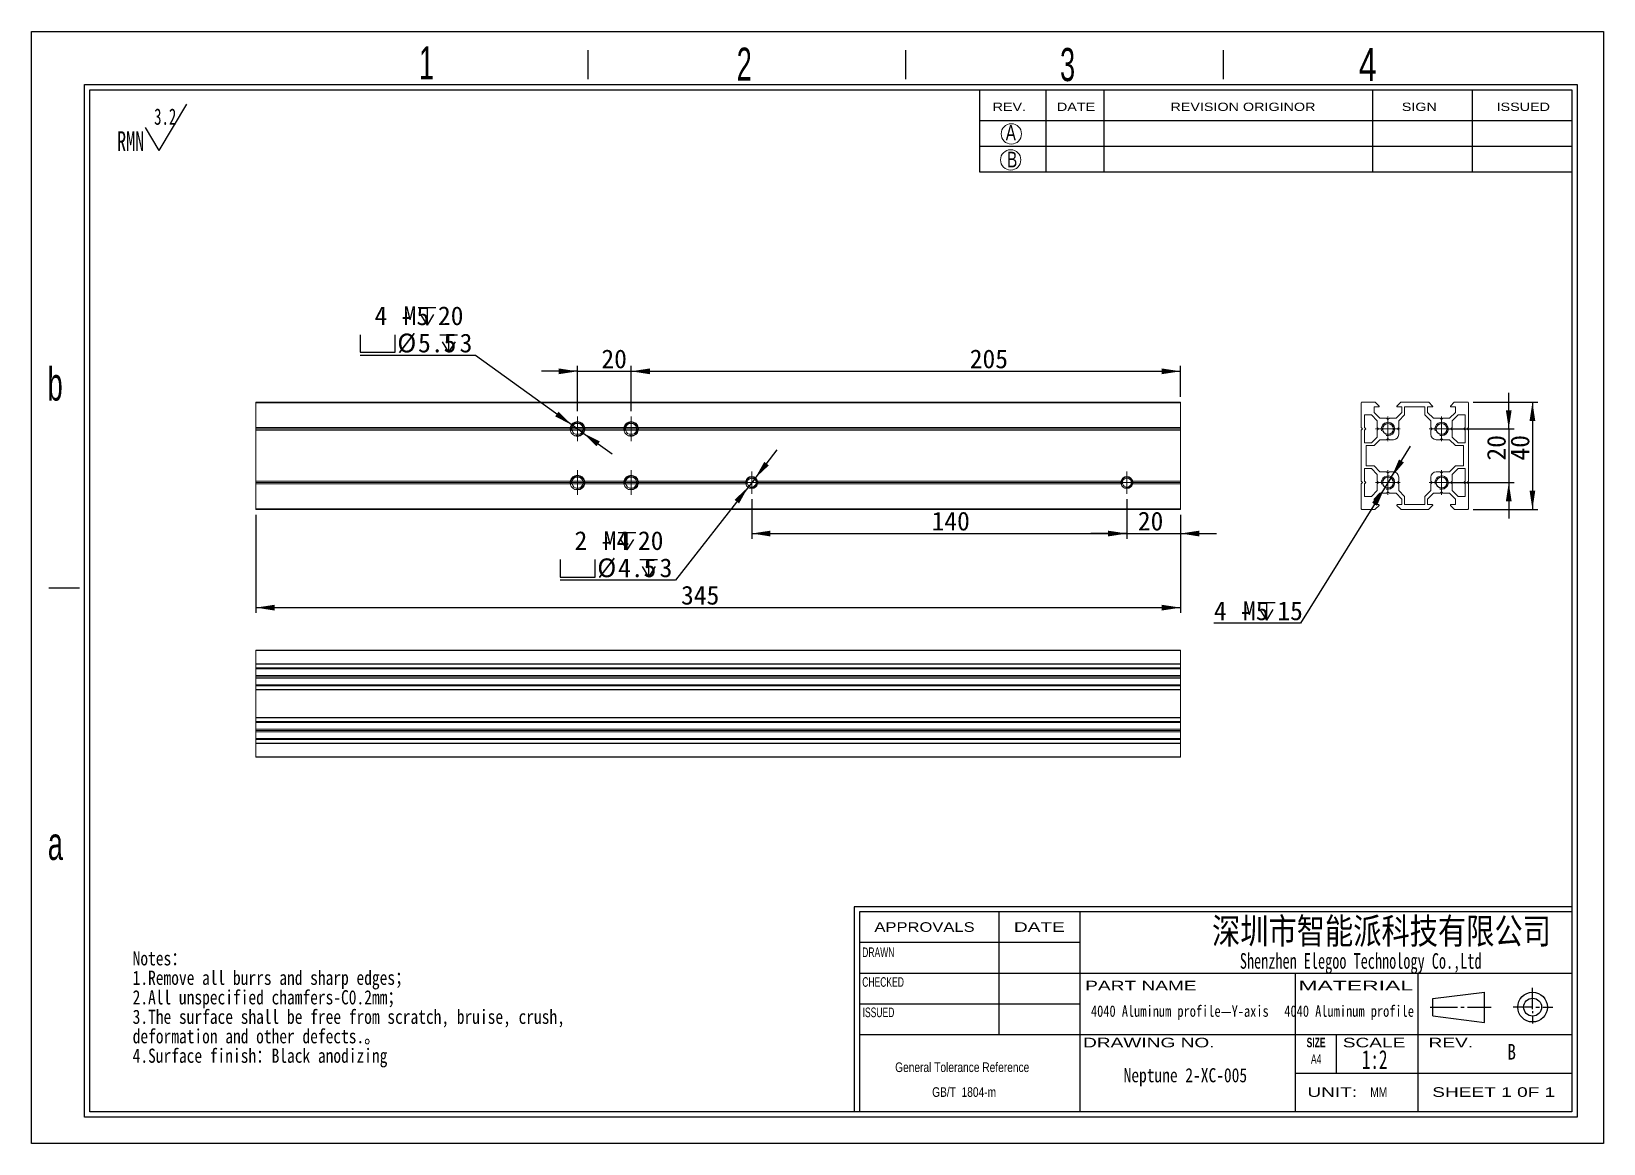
# Model space of a CAD drawing. Header units: millimetres. Extents: x 2 to 295, y 1 to 209.
import ezdxf

# ---------------------------------------------------------------- set-up
doc = ezdxf.new("R2010")
doc.units = ezdxf.units.MM
doc.linetypes.add('CENTER', pattern=[10.16, 6.35, -1.27, 1.27, -1.27])
doc.layers.add('DIM', color=5, linetype='Continuous')
doc.layers.add('SLD-0', color=179, linetype='Continuous')
doc.layers.add('中心线', color=1, linetype='CENTER', lineweight=15)
doc.styles.add('SLDTEXTSTYLE0', font='SIMSUN.TTC', dxfattribs={"width": 0.67})
doc.styles.add('SLDTEXTSTYLE1', font='SIMSUN.TTC', dxfattribs={"width": 0.8})
doc.styles.add('SLDTEXTSTYLE10', font='ARIAL.TTF', dxfattribs={"width": 0.7584})
doc.styles.add('SLDTEXTSTYLE11', font='ARIAL.TTF', dxfattribs={"width": 1.2324})
doc.styles.add('SLDTEXTSTYLE12', font='ARIAL.TTF', dxfattribs={"width": 1.7064})
doc.styles.add('SLDTEXTSTYLE13', font='SIMKAI.TTF', dxfattribs={"width": 0.67})
doc.styles.add('SLDTEXTSTYLE14', font='SIMSUN.TTC')
doc.styles.add('SLDTEXTSTYLE2', font='SIMSUN.TTC', dxfattribs={"width": 0.8, "bigfont": 'bigfont'})
doc.styles.add('SLDTEXTSTYLE3', font='SIMSUN.TTC', dxfattribs={"width": 0.8, "bigfont": 'bigfont'})
doc.styles.add('SLDTEXTSTYLE4', font='SIMSUN.TTC', dxfattribs={"width": 0.8})
doc.styles.add('SLDTEXTSTYLE5', font='ARIAL.TTF', dxfattribs={"width": 0.63516})
doc.styles.add('SLDTEXTSTYLE6', font='GOTHIC.TTF', dxfattribs={"width": 0.7304})
doc.styles.add('SLDTEXTSTYLE7', font='GOTHIC.TTF', dxfattribs={"width": 0.61171})
doc.styles.add('SLDTEXTSTYLE8', font='ARIALBD.TTF', dxfattribs={"width": 0.63516})
doc.styles.add('SLDTEXTSTYLE9', font='ARIAL.TTF', dxfattribs={"width": 1.422})
doc.dimstyles.new('SLDDIMSTYLE0', dxfattribs={"dimtxt": 3.5, "dimasz": 3.5, "dimexe": 0, "dimexo": 0.0625, "dimgap": 0.875, "dimtad": 2, "dimlfac": 2, "dimrnd": 1e-09, "dimzin": 12, "dimdsep": 46, "dimtxsty": 'SLDTEXTSTYLE0', "dimsah": 1, "dimcen": 0.09, "dimadec": 0, "dimazin": 3, "dimtfac": 1, "dimtofl": 0, "dimtmove": 0, "dimatfit": 3, "dimfxl": 0, "dimfrac": 2, "dimtolj": 1, "dimtzin": 12, "dimarcsym": 0})
doc.dimstyles.new('SLDDIMSTYLE1', dxfattribs={"dimtxt": 3.5, "dimasz": 3.5, "dimexe": 0, "dimexo": 0.0625, "dimgap": 0.875, "dimtad": 2, "dimlfac": 2, "dimrnd": 1e-09, "dimzin": 12, "dimdsep": 46, "dimtxsty": 'SLDTEXTSTYLE0', "dimsah": 1, "dimcen": 0.09, "dimadec": 0, "dimazin": 3, "dimtfac": 1, "dimtmove": 0, "dimatfit": 0, "dimfxl": 0, "dimfrac": 2, "dimtolj": 1, "dimtzin": 12, "dimarcsym": 0})
doc.dimstyles.new('SLDDIMSTYLE2', dxfattribs={"dimtxt": 3.5, "dimasz": 3.5, "dimexe": 0, "dimexo": 0.0625, "dimgap": 0.875, "dimtad": 0, "dimtih": 1, "dimtoh": 1, "dimlfac": 2, "dimrnd": 1e-09, "dimzin": 12, "dimdsep": 46, "dimtxsty": 'SLDTEXTSTYLE0', "dimsah": 1, "dimcen": 0, "dimadec": 0, "dimazin": 3, "dimtfac": 1, "dimtmove": 0, "dimatfit": 3, "dimfxl": 0, "dimfrac": 2, "dimtolj": 1, "dimtzin": 12, "dimarcsym": 0})

# ---------------------------------------------------------------- blocks, each defined once
blk = doc.blocks.new('SW_NOTE_0')
at = {"layer": 'SLD-0', "color": 0}
for q in [(12.98, 9.35), (5.31, 5.02)]:
    blk.add_line((7.87, 0.69), q, dxfattribs=at)
at = {"layer": 'SLD-0', "color": 0, "attachment_point": 1, "style": 'SLDTEXTSTYLE0'}
for s, insert, char_height in [('3.2', (6.9, 8.55), 3.032), ('RMN', (0, 4.31), 3.704)]:
    blk.add_mtext(s, dxfattribs=dict(at, insert=insert, char_height=char_height))
blk = doc.blocks.new('SW_NOTE_1')
at = {"layer": 'SLD-0', "color": 0, "char_height": 2.6458, "attachment_point": 1}
for s, insert, style in [('Notes\\M+18146', (0, 3.08), 'SLDTEXTSTYLE3'), ('1.Remove all burrs and sharp edges\\M+18147', (0, -0.55), 'SLDTEXTSTYLE3'), ('2.All unspecified chamfers-C0.2mm\\M+18147', (0, -4.19), 'SLDTEXTSTYLE3'), ('3.The surface shall be free from scratch, bruise, crush, ', (0, -7.82), 'SLDTEXTSTYLE4'), ('deformation and other defects.\\M+18142', (0, -11.45), 'SLDTEXTSTYLE3'), ('4.Surface finish\\M+18146Black anodizing', (0, -15.08), 'SLDTEXTSTYLE3')]:
    blk.add_mtext(s, dxfattribs=dict(at, insert=insert, style=style))
blk = doc.blocks.new('SW_NOTE_2')
at = {"layer": 'SLD-0', "color": 0, "char_height": 1.7927, "attachment_point": 2, "style": 'SLDTEXTSTYLE10'}
for s, insert in [('General Tolerance Reference ', (13.02, 2.31)), (' GB/T  1804-m', (13.11, -2.32))]:
    blk.add_mtext(s, dxfattribs=dict(at, insert=insert))
blk = doc.blocks.new('_D')
at = {"layer": 'DIM'}
for p, q in [((43.68, 118.55), (43.68, 100.23)), ((216.18, 118.55), (216.18, 100.23)), ((43.68, 101.23), (216.18, 101.23))]:
    blk.add_line(p, q, dxfattribs=at)
for points in [[(43.68, 101.23), (47.18, 100.69), (47.18, 101.76)], [(216.18, 101.23), (212.68, 101.76), (212.68, 100.69)]]:
    blk.add_solid(points, dxfattribs=at)
at = {"layer": 'DIM', "insert": (123, 105.3), "char_height": 3.5, "attachment_point": 1, "style": 'SLDTEXTSTYLE14'}
blk.add_mtext('345', dxfattribs=at)
blk = doc.blocks.new('_D_1')
at = {"layer": 'DIM'}
for p, q in [((206.18, 121.47), (206.18, 114.05)), ((216.18, 118.55), (216.18, 114.05)), ((206.18, 115.05), (199.45, 115.05)), ((206.18, 115.05), (216.18, 115.05)), ((216.18, 115.05), (222.91, 115.05))]:
    blk.add_line(p, q, dxfattribs=at)
for points in [[(206.18, 115.05), (202.68, 115.58), (202.68, 114.51)], [(216.18, 115.05), (219.68, 114.51), (219.68, 115.58)]]:
    blk.add_solid(points, dxfattribs=at)
at = {"layer": 'DIM', "insert": (208.22, 119.12), "char_height": 3.5, "attachment_point": 1, "style": 'SLDTEXTSTYLE14'}
blk.add_mtext('20', dxfattribs=at)
blk = doc.blocks.new('_D_2')
at = {"layer": 'DIM'}
for p, q in [((136.18, 121.47), (136.18, 114.05)), ((206.18, 121.47), (206.18, 114.05)), ((136.18, 115.05), (206.18, 115.05))]:
    blk.add_line(p, q, dxfattribs=at)
for points in [[(136.18, 115.05), (139.68, 114.51), (139.68, 115.58)], [(206.18, 115.05), (202.68, 115.58), (202.68, 114.51)]]:
    blk.add_solid(points, dxfattribs=at)
at = {"layer": 'DIM', "insert": (169.74, 119.12), "char_height": 3.5, "attachment_point": 1, "style": 'SLDTEXTSTYLE14'}
blk.add_mtext('140', dxfattribs=at)
blk = doc.blocks.new('_D_3')
at = {"layer": 'DIM'}
for p, q in [((113.68, 137.85), (113.68, 146.3)), ((113.68, 145.3), (216.18, 145.3)), ((216.18, 140.55), (216.18, 146.3))]:
    blk.add_line(p, q, dxfattribs=at)
for points in [[(113.68, 145.3), (117.18, 144.76), (117.18, 145.83)], [(216.18, 145.3), (212.68, 145.83), (212.68, 144.76)]]:
    blk.add_solid(points, dxfattribs=at)
at = {"layer": 'DIM', "insert": (176.86, 149.37), "char_height": 3.5, "attachment_point": 1, "style": 'SLDTEXTSTYLE14'}
blk.add_mtext('205', dxfattribs=at)
blk = doc.blocks.new('_D_4')
at = {"layer": 'DIM'}
for p, q in [((103.68, 145.3), (96.95, 145.3)), ((103.68, 137.85), (103.68, 146.3)), ((103.68, 145.3), (113.68, 145.3)), ((113.68, 137.85), (113.68, 146.3)), ((113.68, 145.3), (120.41, 145.3))]:
    blk.add_line(p, q, dxfattribs=at)
for points in [[(103.68, 145.3), (100.18, 145.83), (100.18, 144.76)], [(113.68, 145.3), (117.18, 144.76), (117.18, 145.83)]]:
    blk.add_solid(points, dxfattribs=at)
at = {"layer": 'DIM', "insert": (108.14, 149.37), "char_height": 3.5, "attachment_point": 1, "style": 'SLDTEXTSTYLE14'}
blk.add_mtext('20', dxfattribs=at)
blk = doc.blocks.new('SW_SYMBOL_HOLE_DEPTH')
at = {"layer": 'DIM', "color": 0}
for p, q in [((0, 875), (800, 875)), ((400, 875), (400, 75)), ((100, 555), (400, 75)), ((700, 555), (400, 75))]:
    blk.add_line(p, q, dxfattribs=at)
blk = doc.blocks.new('SW_SYMBOL_HOLE_SPOT')
at = {"layer": 'DIM', "color": 0}
for p, q in [((0, 875), (0, 75)), ((1600, 75), (1600, 875)), ((0, 75), (1600, 75))]:
    blk.add_line(p, q, dxfattribs=at)
blk = doc.blocks.new('_D_5')
at = {"layer": 'DIM'}
for p, q in [((84.63, 148.26), (63.14, 148.26)), ((102.67, 135.28), (84.63, 148.26)), ((104.69, 133.82), (102.67, 135.28)), ((104.69, 133.82), (110.16, 129.88))]:
    blk.add_line(p, q, dxfattribs=at)
for points in [[(102.67, 135.28), (100.14, 137.76), (99.51, 136.89)], [(104.69, 133.82), (107.22, 131.33), (107.85, 132.21)]]:
    blk.add_solid(points, dxfattribs=at)
at = {"layer": 'DIM', "xscale": 0.004072727272727273, "yscale": 0.004072727272727273, "zscale": 0.004072727272727273}
for name, p in [('SW_SYMBOL_HOLE_DEPTH', (73.98, 153.62)), ('SW_SYMBOL_HOLE_SPOT', (63.14, 148.55)), ('SW_SYMBOL_HOLE_DEPTH', (78.02, 148.55))]:
    blk.add_blockref(name, p, dxfattribs=at)
at = {"layer": 'DIM', "char_height": 3.5, "attachment_point": 1, "style": 'SLDTEXTSTYLE14'}
for s, insert in [('4 - ', (65.82, 157.41)), ('M5', (71.26, 157.41)), ('20', (77.65, 157.41)), ('%%c', (70.07, 152.33)), ('5.5', (73.94, 152.33)), ('3', (81.69, 152.33))]:
    blk.add_mtext(s, dxfattribs=dict(at, insert=insert))
blk = doc.blocks.new('_D_6')
at = {"layer": 'DIM'}
for p, q in [((136.8, 125.34), (140.94, 130.64)), ((135.56, 123.76), (121.94, 106.34)), ((136.8, 125.34), (135.56, 123.76)), ((121.94, 106.34), (100.45, 106.34))]:
    blk.add_line(p, q, dxfattribs=at)
for points in [[(136.8, 125.34), (139.38, 127.76), (138.53, 128.42)], [(135.56, 123.76), (132.98, 121.33), (133.83, 120.67)]]:
    blk.add_solid(points, dxfattribs=at)
at = {"layer": 'DIM', "xscale": 0.004072727272727273, "yscale": 0.004072727272727273, "zscale": 0.004072727272727273}
for name, p in [('SW_SYMBOL_HOLE_DEPTH', (111.29, 111.7)), ('SW_SYMBOL_HOLE_SPOT', (100.45, 106.62)), ('SW_SYMBOL_HOLE_DEPTH', (115.33, 106.62))]:
    blk.add_blockref(name, p, dxfattribs=at)
at = {"layer": 'DIM', "char_height": 3.5, "attachment_point": 1, "style": 'SLDTEXTSTYLE14'}
for s, insert in [('2 - ', (103.13, 115.48)), ('M4', (108.57, 115.48)), ('20', (114.96, 115.48)), ('%%c', (107.38, 110.41)), ('4.5', (111.25, 110.41)), ('3', (119, 110.41))]:
    blk.add_mtext(s, dxfattribs=dict(at, insert=insert))
blk = doc.blocks.new('SW_CENTERMARKSYMBOL_0')
at = {"layer": '中心线', "color": 0}
for p, q in [((-1.25, 0), (-2.075, 0)), ((0, 0), (-1.25, 0)), ((0, 1.25), (0, 2.075)), ((0, 0), (0, 1.25)), ((0, 0), (0, -1.25)), ((0, 0), (1.25, 0)), ((1.25, 0), (2.075, 0)), ((0, -1.25), (0, -2.075))]:
    blk.add_line(p, q, dxfattribs=at)
blk = doc.blocks.new('SW_CENTERMARKSYMBOL_1')
at = {"layer": '中心线', "color": 0}
for p, q in [((-1.25, 0), (-2.075, 0)), ((0, 0), (-1.25, 0)), ((0, 1.25), (0, 2.075)), ((0, 0), (0, 1.25)), ((0, 0), (0, -1.25)), ((0, 0), (1.25, 0)), ((1.25, 0), (2.075, 0)), ((0, -1.25), (0, -2.075))]:
    blk.add_line(p, q, dxfattribs=at)
blk = doc.blocks.new('SW_CENTERMARKSYMBOL_2')
at = {"layer": '中心线', "color": 0}
for p, q in [((-1.25, 0), (-2.3, 0)), ((0, 0), (-1.25, 0)), ((0, 1.25), (0, 2.3)), ((0, 0), (0, 1.25)), ((0, 0), (0, -1.25)), ((0, 0), (1.25, 0)), ((1.25, 0), (2.3, 0)), ((0, -1.25), (0, -2.3))]:
    blk.add_line(p, q, dxfattribs=at)
blk = doc.blocks.new('SW_CENTERMARKSYMBOL_3')
at = {"layer": '中心线', "color": 0}
for p, q in [((-1.25, 0), (-2.3, 0)), ((0, 0), (-1.25, 0)), ((0, 1.25), (0, 2.3)), ((0, 0), (0, 1.25)), ((0, 0), (0, -1.25)), ((0, 0), (1.25, 0)), ((1.25, 0), (2.3, 0)), ((0, -1.25), (0, -2.3))]:
    blk.add_line(p, q, dxfattribs=at)
blk = doc.blocks.new('SW_CENTERMARKSYMBOL_4')
at = {"layer": '中心线', "color": 0}
for p, q in [((-1.25, 0), (-2.3, 0)), ((0, 0), (-1.25, 0)), ((0, 1.25), (0, 2.3)), ((0, 0), (0, 1.25)), ((0, 0), (0, -1.25)), ((0, 0), (1.25, 0)), ((1.25, 0), (2.3, 0)), ((0, -1.25), (0, -2.3))]:
    blk.add_line(p, q, dxfattribs=at)
blk = doc.blocks.new('SW_CENTERMARKSYMBOL_5')
at = {"layer": '中心线', "color": 0}
for p, q in [((-1.25, 0), (-2.3, 0)), ((0, 0), (-1.25, 0)), ((0, 1.25), (0, 2.3)), ((0, 0), (0, 1.25)), ((0, 0), (0, -1.25)), ((0, 0), (1.25, 0)), ((1.25, 0), (2.3, 0)), ((0, -1.25), (0, -2.3))]:
    blk.add_line(p, q, dxfattribs=at)
blk = doc.blocks.new('_D_7')
at = {"layer": 'DIM'}
for p, q in [((270.79, 139.55), (282.84, 139.55)), ((281.84, 139.55), (281.84, 119.55)), ((270.79, 119.55), (282.84, 119.55))]:
    blk.add_line(p, q, dxfattribs=at)
for points in [[(281.84, 139.55), (281.3, 136.05), (282.37, 136.05)], [(281.84, 119.55), (282.37, 123.05), (281.3, 123.05)]]:
    blk.add_solid(points, dxfattribs=at)
at = {"layer": 'DIM', "insert": (277.76, 128.65), "char_height": 3.5, "attachment_point": 1, "rotation": 90, "style": 'SLDTEXTSTYLE14'}
blk.add_mtext('40', dxfattribs=at)
blk = doc.blocks.new('_D_8')
at = {"layer": 'DIM'}
for p, q in [((255.55, 125.61), (259.11, 131.32)), ((254.23, 123.49), (238.55, 98.32)), ((255.55, 125.61), (254.23, 123.49)), ((238.55, 98.32), (222.41, 98.32))]:
    blk.add_line(p, q, dxfattribs=at)
for points in [[(255.55, 125.61), (257.86, 128.29), (256.95, 128.86)], [(254.23, 123.49), (251.92, 120.8), (252.84, 120.23)]]:
    blk.add_solid(points, dxfattribs=at)
at = {"layer": 'DIM', "xscale": 0.004072727272727273, "yscale": 0.004072727272727273, "zscale": 0.004072727272727273}
blk.add_blockref('SW_SYMBOL_HOLE_DEPTH', (230.58, 98.61), dxfattribs=at)
at = {"layer": 'DIM', "char_height": 3.5, "attachment_point": 1, "style": 'SLDTEXTSTYLE14'}
for s, insert in [('4 - ', (222.41, 102.39)), ('M5', (227.85, 102.39)), ('15', (234.24, 102.39))]:
    blk.add_mtext(s, dxfattribs=dict(at, insert=insert))
blk = doc.blocks.new('_D_9')
at = {"layer": 'DIM'}
for p, q in [((277.42, 134.55), (277.42, 141.28)), ((265.89, 134.55), (278.42, 134.55)), ((277.42, 134.55), (277.42, 124.55)), ((265.89, 124.55), (278.42, 124.55)), ((277.42, 124.55), (277.42, 117.82))]:
    blk.add_line(p, q, dxfattribs=at)
for points in [[(277.42, 134.55), (277.96, 138.05), (276.88, 138.05)], [(277.42, 124.55), (276.88, 121.05), (277.96, 121.05)]]:
    blk.add_solid(points, dxfattribs=at)
at = {"layer": 'DIM', "insert": (273.35, 128.65), "char_height": 3.5, "attachment_point": 1, "rotation": 90, "style": 'SLDTEXTSTYLE14'}
blk.add_mtext('20', dxfattribs=at)
blk = doc.blocks.new('SW_CENTERMARKSYMBOL_6')
at = {"layer": '中心线', "color": 0}
for p, q in [((-1.25, 0), (-2.3, 0)), ((0, 0), (-1.25, 0)), ((0, 1.25), (0, 2.3)), ((0, 0), (0, 1.25)), ((0, 0), (0, -1.25)), ((0, 0), (1.25, 0)), ((1.25, 0), (2.3, 0)), ((0, -1.25), (0, -2.3))]:
    blk.add_line(p, q, dxfattribs=at)
blk = doc.blocks.new('SW_CENTERMARKSYMBOL_7')
at = {"layer": '中心线', "color": 0}
for p, q in [((-1.25, 0), (-2.3, 0)), ((0, 0), (-1.25, 0)), ((0, 1.25), (0, 2.3)), ((0, 0), (0, 1.25)), ((0, 0), (0, -1.25)), ((0, 0), (1.25, 0)), ((1.25, 0), (2.3, 0)), ((0, -1.25), (0, -2.3))]:
    blk.add_line(p, q, dxfattribs=at)
blk = doc.blocks.new('SW_CENTERMARKSYMBOL_8')
at = {"layer": '中心线', "color": 0}
for p, q in [((-1.25, 0), (-2.3, 0)), ((0, 0), (-1.25, 0)), ((0, 1.25), (0, 2.3)), ((0, 0), (0, 1.25)), ((0, 0), (0, -1.25)), ((0, 0), (1.25, 0)), ((1.25, 0), (2.3, 0)), ((0, -1.25), (0, -2.3))]:
    blk.add_line(p, q, dxfattribs=at)
blk = doc.blocks.new('SW_CENTERMARKSYMBOL_9')
at = {"layer": '中心线', "color": 0}
for p, q in [((-1.25, 0), (-2.3, 0)), ((0, 0), (-1.25, 0)), ((0, 1.25), (0, 2.3)), ((0, 0), (0, 1.25)), ((0, 0), (0, -1.25)), ((0, 0), (1.25, 0)), ((1.25, 0), (2.3, 0)), ((0, -1.25), (0, -2.3))]:
    blk.add_line(p, q, dxfattribs=at)

msp = doc.modelspace()

# ---------------------------------------------------------------- linework, layer by layer
at = {"color": 7, "linetype": 'Continuous', "lineweight": 15}
for p, q in [((216.1798, 139.5472), (43.6798, 139.5472)), ((43.6798, 139.5472), (43.6798, 139.4472)), ((216.1798, 139.4472), (43.6798, 139.4472)), ((43.6798, 139.4472), (43.6798, 134.7972)), ((216.1798, 139.5472), (216.1798, 139.4472)), ((216.1798, 139.4472), (216.1798, 134.7972)), ((249.891, 134.7972), (249.891, 139.4472)), ((249.991, 139.5472), (252.4495, 139.5472)), ((253.1495, 138.6472), (252.2859, 138.6472)), ((252.2859, 138.6472), (252.2859, 137.6472)), ((252.5202, 139.5179), (253.2202, 138.8179)), ((256.5617, 138.8179), (257.2617, 139.5179)), ((257.496, 138.6472), (256.6324, 138.6472)), ((257.3324, 139.5472), (262.4495, 139.5472)), ((257.496, 137.6472), (257.496, 138.6472)), ((257.991, 138.6472), (261.791, 138.6472)), ((257.991, 137.1523), (257.991, 138.6472)), ((261.791, 138.6472), (261.791, 137.1523)), ((263.1495, 138.6472), (262.2859, 138.6472)), ((262.2859, 138.6472), (262.2859, 137.6472)), ((262.5202, 139.5179), (263.2202, 138.8179)), ((266.5617, 138.8179), (267.2617, 139.5179)), ((267.496, 138.6472), (266.6324, 138.6472)), ((267.3324, 139.5472), (269.791, 139.5472)), ((267.496, 137.6472), (267.496, 138.6472)), ((269.891, 139.4472), (269.891, 134.7972)), ((251.791, 137.1523), (250.491, 137.1523)), ((250.491, 134.7972), (250.491, 137.1523)), ((252.891, 136.0523), (251.791, 137.1523)), ((252.2859, 137.6472), (253.3859, 136.5472)), ((252.891, 134.7972), (252.891, 136.0523)), ((253.3859, 136.5472), (254.641, 136.5472)), ((254.641, 136.5472), (254.891, 136.2972)), ((254.891, 136.2972), (255.141, 136.5472)), ((255.141, 136.5472), (256.396, 136.5472)), ((256.396, 136.5472), (257.496, 137.6472)), ((256.891, 136.0523), (257.991, 137.1523)), ((256.891, 134.7972), (256.891, 136.0523)), ((261.791, 137.1523), (262.891, 136.0523)), ((262.2859, 137.6472), (263.3859, 136.5472)), ((262.891, 136.0523), (262.891, 134.7972)), ((263.3859, 136.5472), (264.641, 136.5472)), ((264.641, 136.5472), (264.891, 136.2972)), ((264.891, 136.2972), (265.141, 136.5472)), ((265.141, 136.5472), (266.396, 136.5472)), ((266.396, 136.5472), (267.496, 137.6472)), ((267.991, 137.1523), (266.891, 136.0523)), ((266.891, 136.0523), (266.891, 134.7972)), ((269.291, 137.1523), (267.991, 137.1523)), ((269.291, 137.1523), (269.291, 134.7972)), ((43.6798, 134.7972), (102.3277, 134.7972)), ((43.6798, 134.5472), (43.6798, 134.7972)), ((43.6798, 134.5472), (102.3048, 134.5472)), ((43.6798, 134.2972), (43.6798, 134.5472)), ((43.6798, 134.2972), (102.3277, 134.2972)), ((43.6798, 134.2972), (43.6798, 124.7972)), ((102.6298, 134.5472), (102.3048, 134.5472)), ((102.66, 134.7972), (102.3277, 134.7972)), ((102.66, 134.2972), (102.3277, 134.2972)), ((104.7298, 134.5472), (102.6298, 134.5472)), ((104.6996, 134.7972), (102.66, 134.7972)), ((104.6996, 134.2972), (102.66, 134.2972)), ((105.0319, 134.7972), (104.6996, 134.7972)), ((105.0319, 134.2972), (104.6996, 134.2972)), ((105.0548, 134.5472), (104.7298, 134.5472)), ((105.0319, 134.7972), (112.3277, 134.7972)), ((105.0319, 134.2972), (112.3277, 134.2972)), ((105.0548, 134.5472), (112.3048, 134.5472)), ((112.6298, 134.5472), (112.3048, 134.5472)), ((112.66, 134.7972), (112.3277, 134.7972)), ((112.66, 134.2972), (112.3277, 134.2972)), ((114.7298, 134.5472), (112.6298, 134.5472)), ((114.6996, 134.7972), (112.66, 134.7972)), ((114.6996, 134.2972), (112.66, 134.2972)), ((115.0319, 134.7972), (114.6996, 134.7972)), ((115.0319, 134.2972), (114.6996, 134.2972)), ((115.0548, 134.5472), (114.7298, 134.5472)), ((115.0319, 134.7972), (216.1798, 134.7972)), ((115.0319, 134.2972), (216.1798, 134.2972)), ((115.0548, 134.5472), (216.1798, 134.5472)), ((216.1798, 134.7972), (216.1798, 134.5472)), ((216.1798, 134.5472), (216.1798, 134.2972)), ((216.1798, 134.2972), (216.1798, 124.7972)), ((249.891, 134.7972), (250.141, 134.5472)), ((250.141, 134.5472), (249.891, 134.2972)), ((249.891, 124.7972), (249.891, 134.2972)), ((250.741, 134.5472), (250.491, 134.7972)), ((250.491, 134.2972), (250.741, 134.5472)), ((250.491, 131.9422), (250.491, 134.2972)), ((251.791, 131.9422), (252.891, 133.0422)), ((252.2859, 131.4472), (253.3859, 132.5472)), ((253.141, 134.5472), (252.891, 134.7972)), ((252.891, 134.2972), (253.141, 134.5472)), ((252.891, 133.0422), (252.891, 134.2972)), ((253.3859, 132.5472), (254.641, 132.5472)), ((254.641, 132.5472), (254.891, 132.7972)), ((254.891, 132.7972), (255.141, 132.5472)), ((255.141, 132.5472), (255.891, 132.5472)), ((256.641, 134.5472), (256.891, 134.7972)), ((256.891, 134.2972), (256.641, 134.5472)), ((256.891, 133.5472), (256.891, 134.2972)), ((262.891, 134.7972), (263.141, 134.5472)), ((263.141, 134.5472), (262.891, 134.2972)), ((262.891, 134.2972), (262.891, 133.5472)), ((263.891, 132.5472), (264.641, 132.5472)), ((264.641, 132.5472), (264.891, 132.7972)), ((264.891, 132.7972), (265.141, 132.5472)), ((265.141, 132.5472), (266.396, 132.5472)), ((266.396, 132.5472), (267.496, 131.4472)), ((266.891, 134.7972), (266.641, 134.5472)), ((266.641, 134.5472), (266.891, 134.2972)), ((266.891, 134.2972), (266.891, 133.0422)), ((266.891, 133.0422), (267.991, 131.9422)), ((269.291, 134.7972), (269.041, 134.5472)), ((269.041, 134.5472), (269.291, 134.2972)), ((269.291, 134.2972), (269.291, 131.9422)), ((269.641, 134.5472), (269.891, 134.7972)), ((269.891, 134.2972), (269.641, 134.5472)), ((269.891, 134.2972), (269.891, 124.7972)), ((250.491, 131.9422), (251.791, 131.9422)), ((250.791, 131.4472), (252.2859, 131.4472)), ((250.791, 127.6472), (250.791, 131.4472)), ((267.496, 131.4472), (268.991, 131.4472)), ((267.991, 131.9422), (269.291, 131.9422)), ((268.991, 131.4472), (268.991, 127.6472)), ((251.791, 127.1523), (250.491, 127.1523)), ((250.491, 124.7972), (250.491, 127.1523)), ((252.2859, 127.6472), (250.791, 127.6472)), ((252.891, 126.0523), (251.791, 127.1523)), ((253.3859, 126.5472), (252.2859, 127.6472)), ((254.641, 126.5472), (253.3859, 126.5472)), ((254.891, 126.2972), (254.641, 126.5472)), ((255.141, 126.5472), (254.891, 126.2972)), ((255.891, 126.5472), (255.141, 126.5472)), ((264.641, 126.5472), (263.891, 126.5472)), ((264.891, 126.2972), (264.641, 126.5472)), ((265.141, 126.5472), (264.891, 126.2972)), ((266.396, 126.5472), (265.141, 126.5472)), ((267.496, 127.6472), (266.396, 126.5472)), ((267.991, 127.1523), (266.891, 126.0523)), ((268.991, 127.6472), (267.496, 127.6472)), ((269.291, 127.1523), (267.991, 127.1523)), ((269.291, 127.1523), (269.291, 124.7972)), ((43.6798, 124.7972), (102.3277, 124.7972)), ((43.6798, 124.5472), (43.6798, 124.7972)), ((43.6798, 124.5472), (102.3048, 124.5472)), ((43.6798, 124.2972), (43.6798, 124.5472)), ((43.6798, 124.2972), (102.3277, 124.2972)), ((43.6798, 124.2972), (43.6798, 119.6472)), ((102.6298, 124.5472), (102.3048, 124.5472)), ((102.66, 124.7972), (102.3277, 124.7972)), ((102.66, 124.2972), (102.3277, 124.2972)), ((104.7298, 124.5472), (102.6298, 124.5472)), ((104.6996, 124.7972), (102.66, 124.7972)), ((104.6996, 124.2972), (102.66, 124.2972)), ((105.0319, 124.7972), (104.6996, 124.7972)), ((105.0319, 124.2972), (104.6996, 124.2972)), ((105.0548, 124.5472), (104.7298, 124.5472)), ((105.0319, 124.7972), (112.3277, 124.7972)), ((105.0319, 124.2972), (112.3277, 124.2972)), ((105.0548, 124.5472), (112.3048, 124.5472)), ((112.6298, 124.5472), (112.3048, 124.5472)), ((112.66, 124.7972), (112.3277, 124.7972)), ((112.66, 124.2972), (112.3277, 124.2972)), ((114.7298, 124.5472), (112.6298, 124.5472)), ((114.6996, 124.7972), (112.66, 124.7972)), ((114.6996, 124.2972), (112.66, 124.2972)), ((115.0319, 124.7972), (114.6996, 124.7972)), ((115.0319, 124.2972), (114.6996, 124.2972)), ((115.0548, 124.5472), (114.7298, 124.5472)), ((115.0319, 124.7972), (135.0829, 124.7972)), ((115.0319, 124.2972), (135.0829, 124.2972)), ((115.0548, 124.5472), (135.0548, 124.5472)), ((135.3548, 124.5472), (135.0548, 124.5472)), ((135.3936, 124.7972), (135.0829, 124.7972)), ((135.3936, 124.2972), (135.0829, 124.2972)), ((137.2766, 124.7972), (136.966, 124.7972)), ((137.2766, 124.2972), (136.966, 124.2972)), ((137.3048, 124.5472), (137.0048, 124.5472)), ((137.2766, 124.7972), (205.0829, 124.7972)), ((137.2766, 124.2972), (205.0829, 124.2972)), ((137.3048, 124.5472), (205.0548, 124.5472)), ((205.3548, 124.5472), (205.0548, 124.5472)), ((205.3936, 124.7972), (205.0829, 124.7972)), ((205.3936, 124.2972), (205.0829, 124.2972)), ((207.2766, 124.7972), (206.966, 124.7972)), ((207.2766, 124.2972), (206.966, 124.2972)), ((207.3048, 124.5472), (207.0048, 124.5472)), ((207.2766, 124.7972), (216.1798, 124.7972)), ((207.2766, 124.2972), (216.1798, 124.2972)), ((207.3048, 124.5472), (216.1798, 124.5472)), ((216.1798, 124.7972), (216.1798, 124.5472)), ((216.1798, 124.5472), (216.1798, 124.2972)), ((216.1798, 124.2972), (216.1798, 119.6472)), ((249.891, 124.7972), (250.141, 124.5472)), ((250.141, 124.5472), (249.891, 124.2972)), ((249.891, 119.6472), (249.891, 124.2972)), ((250.741, 124.5472), (250.491, 124.7972)), ((250.491, 124.2972), (250.741, 124.5472)), ((250.491, 121.9422), (250.491, 124.2972)), ((252.891, 124.7972), (252.891, 126.0523)), ((253.141, 124.5472), (252.891, 124.7972)), ((252.891, 124.2972), (253.141, 124.5472)), ((252.891, 123.0422), (252.891, 124.2972)), ((256.641, 124.5472), (256.891, 124.7972)), ((256.891, 124.2972), (256.641, 124.5472)), ((256.891, 124.7972), (256.891, 125.5472)), ((256.891, 123.0422), (256.891, 124.2972)), ((262.891, 125.5472), (262.891, 124.7972)), ((262.891, 124.7972), (263.141, 124.5472)), ((263.141, 124.5472), (262.891, 124.2972)), ((262.891, 124.2972), (262.891, 123.0422)), ((266.891, 124.7972), (266.641, 124.5472)), ((266.641, 124.5472), (266.891, 124.2972)), ((266.891, 126.0523), (266.891, 124.7972)), ((266.891, 124.2972), (266.891, 123.0422)), ((269.291, 124.7972), (269.041, 124.5472)), ((269.041, 124.5472), (269.291, 124.2972)), ((269.291, 124.2972), (269.291, 121.9422)), ((269.641, 124.5472), (269.891, 124.7972)), ((269.891, 124.2972), (269.641, 124.5472)), ((269.891, 124.2972), (269.891, 119.6472)), ((250.491, 121.9422), (251.791, 121.9422)), ((251.791, 121.9422), (252.891, 123.0422)), ((253.3859, 122.5472), (252.2859, 121.4472)), ((252.2859, 121.4472), (252.2859, 120.4472)), ((252.2859, 120.4472), (253.1495, 120.4472)), ((253.2202, 120.2765), (252.5202, 119.5765)), ((254.641, 122.5472), (253.3859, 122.5472)), ((254.891, 122.7972), (254.641, 122.5472)), ((255.141, 122.5472), (254.891, 122.7972)), ((256.396, 122.5472), (255.141, 122.5472)), ((257.496, 121.4472), (256.396, 122.5472)), ((257.2617, 119.5765), (256.5617, 120.2765)), ((256.6324, 120.4472), (257.496, 120.4472)), ((257.991, 121.9422), (256.891, 123.0422)), ((257.496, 120.4472), (257.496, 121.4472)), ((257.991, 120.4472), (257.991, 121.9422)), ((261.791, 120.4472), (257.991, 120.4472)), ((262.891, 123.0422), (261.791, 121.9422)), ((261.791, 121.9422), (261.791, 120.4472)), ((263.3859, 122.5472), (262.2859, 121.4472)), ((262.2859, 121.4472), (262.2859, 120.4472)), ((262.2859, 120.4472), (263.1495, 120.4472)), ((263.2202, 120.2765), (262.5202, 119.5765)), ((264.641, 122.5472), (263.3859, 122.5472)), ((264.891, 122.7972), (264.641, 122.5472)), ((265.141, 122.5472), (264.891, 122.7972)), ((266.396, 122.5472), (265.141, 122.5472)), ((267.496, 121.4472), (266.396, 122.5472)), ((267.2617, 119.5765), (266.5617, 120.2765)), ((266.6324, 120.4472), (267.496, 120.4472)), ((266.891, 123.0422), (267.991, 121.9422)), ((267.496, 120.4472), (267.496, 121.4472)), ((267.991, 121.9422), (269.291, 121.9422)), ((216.1798, 119.6472), (43.6798, 119.6472)), ((43.6798, 119.6472), (43.6798, 119.5472)), ((216.1798, 119.5472), (43.6798, 119.5472)), ((216.1798, 119.6472), (216.1798, 119.5472)), ((252.4495, 119.5472), (249.991, 119.5472)), ((262.4495, 119.5472), (257.3324, 119.5472)), ((269.791, 119.5472), (267.3324, 119.5472)), ((216.1798, 93.3136), (43.6798, 93.3136)), ((43.6798, 93.3136), (43.6798, 93.2136)), ((216.1798, 93.2136), (43.6798, 93.2136)), ((43.6798, 93.2136), (43.6798, 90.755)), ((216.1798, 93.3136), (216.1798, 93.2136)), ((216.1798, 93.2136), (216.1798, 90.755)), ((216.1798, 90.755), (43.6798, 90.755)), ((43.6798, 90.755), (43.6798, 90.6843)), ((216.1798, 90.6843), (43.6798, 90.6843)), ((43.6798, 90.6843), (43.6798, 89.9843)), ((216.1798, 89.9843), (43.6798, 89.9843)), ((43.6798, 89.9843), (43.6798, 89.955)), ((43.6798, 89.955), (216.1798, 89.955)), ((43.6798, 89.955), (43.6798, 89.8187)), ((216.1798, 89.8187), (43.6798, 89.8187)), ((43.6798, 89.8187), (43.6798, 88.5636)), ((216.1798, 88.5636), (43.6798, 88.5636)), ((43.6798, 88.5636), (43.6798, 88.3136)), ((216.1798, 88.3136), (43.6798, 88.3136)), ((43.6798, 88.3136), (43.6798, 88.0636)), ((216.1798, 88.0636), (43.6798, 88.0636)), ((43.6798, 88.0636), (43.6798, 86.8086)), ((216.1798, 90.755), (216.1798, 90.6843)), ((216.1798, 90.6843), (216.1798, 89.9843)), ((216.1798, 89.9843), (216.1798, 89.955)), ((216.1798, 89.955), (216.1798, 89.8187)), ((216.1798, 89.8187), (216.1798, 88.5636)), ((216.1798, 88.5636), (216.1798, 88.3136)), ((216.1798, 88.3136), (216.1798, 88.0636)), ((216.1798, 88.0636), (216.1798, 86.8086)), ((216.1798, 86.8086), (43.6798, 86.8086)), ((43.6798, 86.8086), (43.6798, 86.6722)), ((216.1798, 86.6722), (43.6798, 86.6722)), ((43.6798, 86.6722), (43.6798, 86.6429)), ((216.1798, 86.6429), (43.6798, 86.6429)), ((43.6798, 86.6429), (43.6798, 85.9429)), ((216.1798, 85.9429), (43.6798, 85.9429)), ((43.6798, 85.9429), (43.6798, 85.8722)), ((216.1798, 85.8722), (43.6798, 85.8722)), ((43.6798, 85.8722), (43.6798, 80.755)), ((216.1798, 86.8086), (216.1798, 86.6722)), ((216.1798, 86.6722), (216.1798, 86.6429)), ((216.1798, 86.6429), (216.1798, 85.9429)), ((216.1798, 85.9429), (216.1798, 85.8722)), ((216.1798, 85.8722), (216.1798, 80.755)), ((216.1798, 80.755), (43.6798, 80.755)), ((43.6798, 80.755), (43.6798, 80.6843)), ((216.1798, 80.6843), (43.6798, 80.6843)), ((43.6798, 80.6843), (43.6798, 79.9843)), ((216.1798, 79.9843), (43.6798, 79.9843)), ((43.6798, 79.9843), (43.6798, 79.955)), ((43.6798, 79.955), (216.1798, 79.955)), ((43.6798, 79.955), (43.6798, 79.8187)), ((216.1798, 79.8187), (43.6798, 79.8187)), ((43.6798, 79.8187), (43.6798, 78.5636)), ((216.1798, 80.755), (216.1798, 80.6843)), ((216.1798, 80.6843), (216.1798, 79.9843)), ((216.1798, 79.9843), (216.1798, 79.955)), ((216.1798, 79.955), (216.1798, 79.8187)), ((216.1798, 79.8187), (216.1798, 78.5636)), ((216.1798, 78.5636), (43.6798, 78.5636)), ((43.6798, 78.5636), (43.6798, 78.3136)), ((216.1798, 78.3136), (43.6798, 78.3136)), ((43.6798, 78.3136), (43.6798, 78.0636)), ((216.1798, 78.0636), (43.6798, 78.0636)), ((43.6798, 78.0636), (43.6798, 76.8086)), ((216.1798, 76.8086), (43.6798, 76.8086)), ((43.6798, 76.8086), (43.6798, 76.6722)), ((216.1798, 76.6722), (43.6798, 76.6722)), ((43.6798, 76.6722), (43.6798, 76.6429)), ((216.1798, 76.6429), (43.6798, 76.6429)), ((43.6798, 76.6429), (43.6798, 75.9429)), ((216.1798, 78.5636), (216.1798, 78.3136)), ((216.1798, 78.3136), (216.1798, 78.0636)), ((216.1798, 78.0636), (216.1798, 76.8086)), ((216.1798, 76.8086), (216.1798, 76.6722)), ((216.1798, 76.6722), (216.1798, 76.6429)), ((216.1798, 76.6429), (216.1798, 75.9429)), ((216.1798, 75.9429), (43.6798, 75.9429)), ((43.6798, 75.9429), (43.6798, 75.8722)), ((216.1798, 75.8722), (43.6798, 75.8722)), ((43.6798, 75.8722), (43.6798, 73.4136)), ((216.1798, 73.4136), (43.6798, 73.4136)), ((43.6798, 73.4136), (43.6798, 73.3136)), ((216.1798, 75.9429), (216.1798, 75.8722)), ((216.1798, 75.8722), (216.1798, 73.4136)), ((216.1798, 73.4136), (216.1798, 73.3136)), ((216.1798, 73.3136), (43.6798, 73.3136))]:
    msp.add_line(p, q, dxfattribs=at)
at = {"color": 8, "linetype": 'Continuous', "lineweight": 15}
for p, q in [((103.9999, 133.5472), (103.3596, 133.5472)), ((113.9999, 133.5472), (113.3596, 133.5472)), ((103.9999, 125.5472), (103.3596, 125.5472)), ((113.9999, 125.5472), (113.3596, 125.5472))]:
    msp.add_line(p, q, dxfattribs=at)
at = {"color": 7, "linetype": 'Continuous', "lineweight": 15}
for centre, radius in [((254.891, 134.5472), 1.05), ((254.891, 134.5472), 1), ((264.891, 134.5472), 1.05), ((264.891, 134.5472), 1), ((254.891, 124.5472), 1.05), ((254.891, 124.5472), 1), ((264.891, 124.5472), 1.05), ((264.891, 124.5472), 1)]:
    msp.add_circle(centre, radius, dxfattribs=at)
for centre, radius, start, end in [((249.991, 139.4472), 0.1, 90, 180), ((252.4495, 139.4472), 0.1, 45, 90), ((253.1495, 138.7472), 0.1, 270, 45), ((256.6324, 138.7472), 0.1, 135, 270), ((257.3324, 139.4472), 0.1, 90, 135), ((262.4495, 139.4472), 0.1, 45, 90), ((263.1495, 138.7472), 0.1, 270, 45), ((266.6324, 138.7472), 0.1, 135, 270), ((267.3324, 139.4472), 0.1, 90, 135), ((269.791, 139.4472), 0.1, 0, 90), ((103.6798, 134.5472), 1.375, 10.475682, 169.524318), ((103.6798, 134.5472), 1.05, 13.774147, 166.225853), ((113.6798, 134.5472), 1.375, 10.475682, 169.524318), ((113.6798, 134.5472), 1.05, 13.774147, 166.225853), ((103.6798, 134.5472), 1.375, 169.524318, 180), ((103.6798, 134.5472), 1.375, 180, 190.475682), ((103.6798, 134.5472), 1.375, 190.475682, 349.524318), ((103.6798, 134.5472), 1.05, 166.225853, 180), ((103.6798, 134.5472), 1.05, 180, 193.774147), ((103.6798, 134.5472), 1.05, 193.774147, 346.225853), ((103.6798, 134.5472), 1.05, 0, 13.774147), ((103.6798, 134.5472), 1.05, 346.225853, 0), ((103.6798, 134.5472), 1.375, 0, 10.475682), ((103.6798, 134.5472), 1.375, 349.524318, 0), ((113.6798, 134.5472), 1.375, 169.524318, 180), ((113.6798, 134.5472), 1.375, 180, 190.475682), ((113.6798, 134.5472), 1.375, 190.475682, 349.524318), ((113.6798, 134.5472), 1.05, 166.225853, 180), ((113.6798, 134.5472), 1.05, 180, 193.774147), ((113.6798, 134.5472), 1.05, 193.774147, 346.225853), ((113.6798, 134.5472), 1.05, 0, 13.774147), ((113.6798, 134.5472), 1.05, 346.225853, 0), ((113.6798, 134.5472), 1.375, 0, 10.475682), ((113.6798, 134.5472), 1.375, 349.524318, 0), ((255.891, 133.5472), 1, 270, 0), ((263.891, 133.5472), 1, 180, 270), ((255.891, 125.5472), 1, 360, 90), ((263.891, 125.5472), 1, 90, 180), ((103.6798, 124.5472), 1.375, 169.524318, 180), ((103.6798, 124.5472), 1.375, 180, 190.475682), ((103.6798, 124.5472), 1.375, 10.475682, 169.524318), ((103.6798, 124.5472), 1.375, 190.475682, 349.524318), ((103.6798, 124.5472), 1.05, 166.225853, 180), ((103.6798, 124.5472), 1.05, 180, 193.774147), ((103.6798, 124.5472), 1.05, 13.774147, 166.225853), ((103.6798, 124.5472), 1.05, 193.774147, 346.225853), ((103.6798, 124.5472), 1.05, 0, 13.774147), ((103.6798, 124.5472), 1.05, 346.225853, 0), ((103.6798, 124.5472), 1.375, 0, 10.475682), ((103.6798, 124.5472), 1.375, 349.524318, 0), ((113.6798, 124.5472), 1.375, 169.524318, 180), ((113.6798, 124.5472), 1.375, 180, 190.475682), ((113.6798, 124.5472), 1.375, 10.475682, 169.524318), ((113.6798, 124.5472), 1.375, 190.475682, 349.524318), ((113.6798, 124.5472), 1.05, 166.225853, 180), ((113.6798, 124.5472), 1.05, 180, 193.774147), ((113.6798, 124.5472), 1.05, 13.774147, 166.225853), ((113.6798, 124.5472), 1.05, 193.774147, 346.225853), ((113.6798, 124.5472), 1.05, 0, 13.774147), ((113.6798, 124.5472), 1.05, 346.225853, 0), ((113.6798, 124.5472), 1.375, 0, 10.475682), ((113.6798, 124.5472), 1.375, 349.524318, 0), ((136.1798, 124.5472), 1.125, 167.160412, 180), ((136.1798, 124.5472), 1.125, 180, 192.839588), ((136.1798, 124.5472), 1.125, 12.839588, 167.160412), ((136.1798, 124.5472), 1.125, 192.839588, 347.160412), ((136.1798, 124.5472), 0.825, 162.360299, 180), ((136.1798, 124.5472), 0.825, 180, 197.639701), ((136.1798, 124.5472), 0.825, 17.639701, 162.360299), ((136.1798, 124.5472), 0.825, 197.639701, 342.360299), ((136.1798, 124.5472), 0.825, 0, 17.639701), ((136.1798, 124.5472), 0.825, 342.360299, 0), ((136.1798, 124.5472), 1.125, 0, 12.839588), ((136.1798, 124.5472), 1.125, 347.160412, 0), ((206.1798, 124.5472), 1.125, 167.160412, 180), ((206.1798, 124.5472), 1.125, 180, 192.839588), ((206.1798, 124.5472), 1.125, 12.839588, 167.160412), ((206.1798, 124.5472), 1.125, 192.839588, 347.160412), ((206.1798, 124.5472), 0.825, 162.360299, 180), ((206.1798, 124.5472), 0.825, 180, 197.639701), ((206.1798, 124.5472), 0.825, 17.639701, 162.360299), ((206.1798, 124.5472), 0.825, 197.639701, 342.360299), ((206.1798, 124.5472), 0.825, 0, 17.639701), ((206.1798, 124.5472), 0.825, 342.360299, 0), ((206.1798, 124.5472), 1.125, 0, 12.839588), ((206.1798, 124.5472), 1.125, 347.160412, 0), ((253.1495, 120.3472), 0.1, 315, 90), ((256.6324, 120.3472), 0.1, 90, 225), ((263.1495, 120.3472), 0.1, 315, 90), ((266.6324, 120.3472), 0.1, 90, 225), ((249.991, 119.6472), 0.1, 180, 270), ((252.4495, 119.6472), 0.1, 270, 315), ((257.3324, 119.6472), 0.1, 225, 270), ((262.4495, 119.6472), 0.1, 270, 315), ((267.3324, 119.6472), 0.1, 225, 270), ((269.791, 119.6472), 0.1, 270, 0)]:
    msp.add_arc(centre, radius, start, end, dxfattribs=at)
at = {"color": 7, "linetype": 'Continuous', "lineweight": 0}
for centre, radius in [((103.6798, 134.5472), 1.25), ((113.6798, 134.5472), 1.25), ((254.891, 134.5472), 1.25), ((264.891, 134.5472), 1.25), ((103.6798, 124.5472), 1.25), ((113.6798, 124.5472), 1.25), ((136.1798, 124.5472), 1), ((206.1798, 124.5472), 1), ((254.891, 124.5472), 1.25), ((264.891, 124.5472), 1.25)]:
    msp.add_arc(centre, radius, 255, 195, dxfattribs=at)
at = {"layer": 'SLD-0'}
for p, q in [((1.812, 208.6737), (295.1066, 208.6737)), ((1.812, 1.2938), (1.812, 208.6737)), ((295.1066, 208.6737), (295.1066, 1.2938)), ((12.6748, 7.2189), (12.6748, 197.811)), ((12.6748, 197.811), (289.1814, 197.811)), ((252.0174, 197.811), (252.0174, 182.5137)), ((270.5994, 197.811), (270.5994, 182.5137)), ((289.1814, 197.811), (289.1814, 7.2189)), ((289.1814, 7.2189), (12.6748, 7.2189)), ((295.1066, 1.2938), (1.812, 1.2938))]:
    msp.add_line(p, q, dxfattribs=at)
at = {"layer": 'SLD-0', "color": 6, "linetype": 'Continuous'}
for p, q in [((105.701, 199.786), (105.701, 205.1695)), ((164.9525, 199.786), (164.9525, 205.1695)), ((224.2039, 199.786), (224.2039, 205.1695)), ((11.6873, 6.2314), (11.6873, 198.7985)), ((11.6873, 198.7985), (290.1689, 198.7985)), ((290.1689, 198.7985), (290.1689, 6.2314)), ((10.8046, 104.8527), (5.0681, 104.8527)), ((290.1689, 6.2314), (11.6873, 6.2314))]:
    msp.add_line(p, q, dxfattribs=at)
at = {"layer": 'SLD-0', "color": 179, "linetype": 'Continuous'}
for p, q in [((178.6588, 197.811), (178.6588, 182.5137)), ((191.0502, 197.811), (191.0502, 182.5137)), ((201.8863, 197.811), (201.8863, 182.5137)), ((178.6588, 192.0745), (289.1814, 192.0745)), ((178.6588, 187.2941), (289.1814, 187.2941)), ((178.6588, 182.5137), (289.1814, 182.5137)), ((289.1814, 45.4622), (155.3299, 45.4622)), ((155.3299, 45.4622), (155.3299, 7.2189)), ((289.1814, 44.5061), (156.286, 44.5061)), ((156.286, 44.5061), (156.286, 7.2189)), ((182.2808, 44.5061), (182.2808, 21.5602)), ((197.3975, 44.5061), (197.3975, 7.2189)), ((197.3975, 38.7696), (156.286, 38.7696)), ((289.1814, 33.0331), (156.286, 33.0331)), ((237.553, 33.0331), (237.553, 7.2189)), ((260.499, 7.2189), (260.499, 33.0331)), ((263.2552, 28.3538), (272.8879, 29.5382)), ((272.8879, 23.8461), (272.8879, 29.5382)), ((281.8693, 26.3495), (281.8693, 30.3163)), ((197.3975, 27.2966), (156.286, 27.2966)), ((262.7856, 26.7328), (267.8301, 26.7328)), ((263.2552, 25.1064), (263.2552, 28.3538)), ((268.4607, 26.7328), (269.0912, 26.7328)), ((269.7218, 26.7328), (274.1357, 26.7328)), ((281.8693, 26.7328), (278.2684, 26.7328)), ((282.4999, 26.7328), (283.1304, 26.7328)), ((283.761, 26.7328), (285.6527, 26.7328)), ((263.2552, 25.1064), (272.8879, 23.8461)), ((281.8693, 25.9663), (281.8693, 25.5831)), ((281.8693, 25.1998), (281.8693, 23.6668)), ((289.1814, 21.5602), (156.286, 21.5602)), ((245.2016, 21.5602), (245.2016, 14.3895)), ((237.553, 14.3895), (289.1814, 14.3895))]:
    msp.add_line(p, q, dxfattribs=at)
at = {"layer": 'SLD-0', "lineweight": 0}
for centre in [(184.6221, 189.5636), (184.4994, 184.7149)]:
    msp.add_circle(centre, 1.8944, dxfattribs=at)
at = {"layer": 'SLD-0', "color": 179, "linetype": 'Continuous'}
for radius in [2.7714, 1.669]:
    msp.add_circle((281.8693, 26.7328), radius, dxfattribs=at)

# ---------------------------------------------------------------- block references
at = {"layer": 'SLD-0'}
msp.add_blockref('SW_NOTE_0', (17.795, 185.7588), dxfattribs=at)
at = {"layer": 'SLD-0', "color": 5}
msp.add_blockref('SW_NOTE_1', (20.6933, 34.0798), dxfattribs=at)
at = {"layer": 'SLD-0', "color": 179}
msp.add_blockref('SW_NOTE_2', (162.4379, 14.1109), dxfattribs=at)
at = {"layer": '中心线'}
for name, p in [('SW_CENTERMARKSYMBOL_4', (103.6798, 134.5472)), ('SW_CENTERMARKSYMBOL_5', (113.6798, 134.5472)), ('SW_CENTERMARKSYMBOL_8', (254.891, 134.5472)), ('SW_CENTERMARKSYMBOL_7', (264.891, 134.5472)), ('SW_CENTERMARKSYMBOL_2', (103.6798, 124.5472)), ('SW_CENTERMARKSYMBOL_3', (113.6798, 124.5472)), ('SW_CENTERMARKSYMBOL_0', (136.1798, 124.5472)), ('SW_CENTERMARKSYMBOL_1', (206.1798, 124.5472)), ('SW_CENTERMARKSYMBOL_9', (254.891, 124.5472)), ('SW_CENTERMARKSYMBOL_6', (264.891, 124.5472))]:
    msp.add_blockref(name, p, dxfattribs=at)

# ---------------------------------------------------------------- texts
at = {"color": 7, "linetype": 'Continuous', "lineweight": 0, "insert": (250.0146, 18.7147), "char_height": 3.5, "attachment_point": 1, "style": 'SLDTEXTSTYLE0'}
msp.add_mtext('1:2', dxfattribs=at)
at = {"layer": 'SLD-0'}
for s, insert, char_height, attachment_point, style in [('1', (74.111, 205.8988), 6.172, 1, 'SLDTEXTSTYLE7'), ('2', (133.3881, 205.6552), 6.172, 1, 'SLDTEXTSTYLE7'), ('3', (193.7066, 205.5931), 6.172, 1, 'SLDTEXTSTYLE7'), ('4', (249.4405, 205.5869), 6.172, 1, 'SLDTEXTSTYLE6'), ('A', (183.5778, 191.2522), 2.9034, 1, 'SLDTEXTSTYLE6'), ('B', (183.8319, 186.2372), 2.9034, 1, 'SLDTEXTSTYLE6'), ('b', (4.8346, 146.0194), 6.172, 1, 'SLDTEXTSTYLE7'), ('a', (4.8798, 60.3511), 6.172, 1, 'SLDTEXTSTYLE7'), ('\\M+1905B圳\\M+18E73\\M+19271\\M+1945C\\M+19468\\M+189C8\\M+18B5A\\M+1974C\\M+18CC0\\M+18CF6\\M+18E69', (253.6756, 43.3374), 4.82808, 2, 'SLDTEXTSTYLE2'), ('4040 Aluminum profile—Y-axis', (216.0545, 27.0481), 2.116667, 2, 'SLDTEXTSTYLE2'), ('4040 Aluminum profile', (247.6417, 27.0481), 2.116667, 2, 'SLDTEXTSTYLE1'), ('B', (277.1784, 19.8537), 2.9104, 1, 'SLDTEXTSTYLE4'), ('Neptune 2-XC-005', (217.0868, 15.3624), 2.645833, 2, 'SLDTEXTSTYLE1')]:
    msp.add_mtext(s, dxfattribs=dict(at, insert=insert, char_height=char_height, attachment_point=attachment_point, style=style))
at = {"layer": 'SLD-0', "color": 179}
for s, insert, char_height, attachment_point, style in [('REV.', (181.1288, 195.4001), 1.55363, 1, 'SLDTEXTSTYLE11'), ('DATE', (193.1265, 195.4001), 1.55363, 1, 'SLDTEXTSTYLE11'), ('REVISION ORIGINOR', (214.3082, 195.4001), 1.553633, 1, 'SLDTEXTSTYLE11'), ('SIGN', (257.4664, 195.4001), 1.55363, 1, 'SLDTEXTSTYLE11'), ('ISSUED', (275.1481, 195.4001), 1.55363, 1, 'SLDTEXTSTYLE11'), ('APPROVALS', (168.4266, 42.5627), 1.79265, 2, 'SLDTEXTSTYLE11'), ('DATE', (189.8496, 42.5627), 1.79265, 2, 'SLDTEXTSTYLE9'), ('DRAWN', (159.8036, 37.8529), 1.79265, 2, 'SLDTEXTSTYLE5'), ('Shenzhen Elegoo Technology Co.,Ltd', (249.7983, 36.7996), 2.910417, 2, 'SLDTEXTSTYLE13'), ('CHECKED', (160.6957, 32.3147), 1.79265, 2, 'SLDTEXTSTYLE5'), ('PART NAME', (208.7939, 31.6454), 1.79265, 2, 'SLDTEXTSTYLE9'), ('MATERIAL', (248.8802, 31.6454), 1.79265, 2, 'SLDTEXTSTYLE12'), ('ISSUED', (159.837, 26.6544), 1.79265, 2, 'SLDTEXTSTYLE5'), ('DRAWING NO.', (210.268, 21.0216), 1.792654, 2, 'SLDTEXTSTYLE9'), ('SIZE', (241.4789, 21.0216), 1.79265, 2, 'SLDTEXTSTYLE8'), ('SCALE', (252.2889, 21.0216), 1.79265, 2, 'SLDTEXTSTYLE9'), ('REV.', (266.6102, 21.0216), 1.79265, 2, 'SLDTEXTSTYLE9'), ('A4', (241.4898, 17.9531), 1.79265, 2, 'SLDTEXTSTYLE5'), ('UNIT:', (244.4987, 11.7907), 1.79265, 2, 'SLDTEXTSTYLE9'), ('MM', (253.1609, 11.7907), 1.79265, 2, 'SLDTEXTSTYLE10'), ('SHEET 1 0F 1', (274.62, 11.7907), 1.792654, 2, 'SLDTEXTSTYLE9')]:
    msp.add_mtext(s, dxfattribs=dict(at, insert=insert, char_height=char_height, attachment_point=attachment_point, style=style))

# ---------------------------------------------------------------- dimensions: what is measured, and where the dimension line sits
at = {"layer": 'DIM'}
for p1, p2, text, picture, middle in [((102.6653, 135.2776), (104.6942, 133.8169), '4 - <>{\\fGDT;x}20\\P{\\fGDT;v}%%c5.5{\\fGDT;x}3', '_D_5', (73.0935, 153.3328)), ((135.5639, 123.7594), (136.7956, 125.3351), '2 - <>{\\fGDT;x}20\\P{\\fGDT;v}%%c4.5{\\fGDT;x}3', '_D_6', (110.4045, 111.4095)), ((254.23, 123.4863), (255.5519, 125.6082), '4 - <>{\\fGDT;x}15', '_D_8', (229.6875, 100.8558))]:
    dim = msp.add_diameter_dim_2p(p1=p1, p2=p2, text=text, dimstyle='SLDDIMSTYLE2', dxfattribs=at)
    dim.commit()
    dim.dimension.update_dxf_attribs({"geometry": picture, "text_midpoint": middle, "dimtype": 163})
dim = msp.add_linear_dim(base=(113.6798, 145.296), p1=(103.6798, 136.8472), p2=(113.6798, 136.8472), dimstyle='SLDDIMSTYLE1', dxfattribs=at)
dim.commit()
dim.dimension.update_dxf_attribs({"geometry": '_D_4', "text_midpoint": (109.5059, 145.296), "dimtype": 160})
for base, p1, p2, angle, dimstyle, picture, middle in [((216.1798, 145.296), (113.6798, 136.8472), (216.1798, 139.5472), 0, 'SLDDIMSTYLE0', '_D_3', (178.9024, 145.296)), ((277.418, 124.5472), (264.891, 134.5472), (264.891, 124.5472), 90, 'SLDDIMSTYLE1', '_D_9', (277.418, 130.0131)), ((281.8362, 119.5472), (269.791, 139.5472), (269.791, 119.5472), 90, 'SLDDIMSTYLE0', '_D_7', (281.8362, 130.0131)), ((206.1798, 115.0458), (136.1798, 122.4722), (206.1798, 122.4722), 0, 'SLDDIMSTYLE0', '_D_2', (171.7858, 115.0458)), ((216.1798, 115.0458), (206.1798, 122.4722), (216.1798, 119.5472), 0, 'SLDDIMSTYLE1', '_D_1', (209.5849, 115.0458)), ((216.1798, 101.225), (43.6798, 119.5472), (216.1798, 119.5472), 0, 'SLDDIMSTYLE0', '_D', (125.0432, 101.225))]:
    dim = msp.add_linear_dim(base=base, p1=p1, p2=p2, angle=angle, dimstyle=dimstyle, dxfattribs=at)
    dim.commit()
    dim.dimension.update_dxf_attribs({"geometry": picture, "text_midpoint": middle, "dimtype": 160})

doc.saveas('drawing.dxf')
